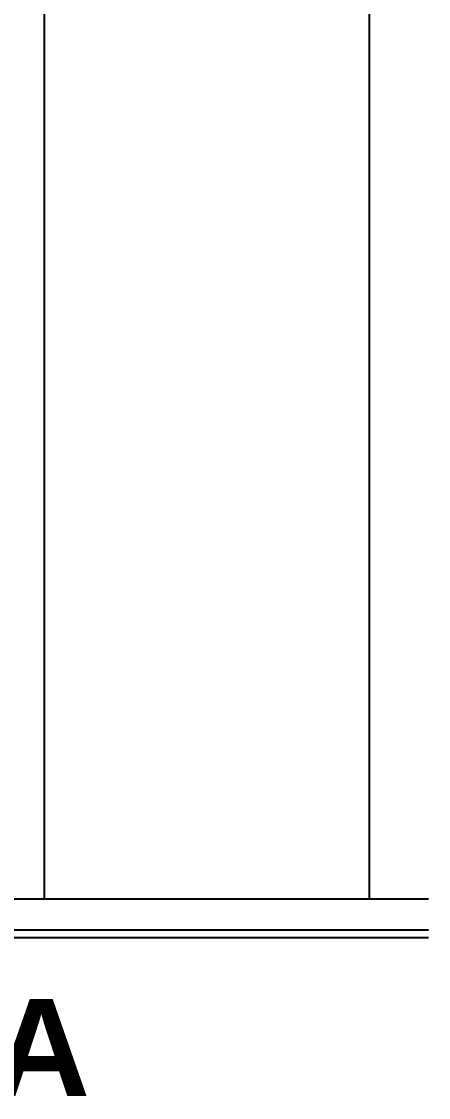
# Model space of a CAD drawing. Extents: x -206 to -86, y 71 to 127.
# Drawn here: x -119.104 to -118.054, y 92.157 to 94.932 of the extents above; entities that cross this region are included whole.
import ezdxf
from ezdxf.enums import TextEntityAlignment as Align

# ---------------------------------------------------------------- set-up
doc = ezdxf.new("R2010")
doc.units = 0
doc.header["$MEASUREMENT"] = 0
for name, color, linetype in [('ALVENARIA', 7, 'CONTINUOUS'), ('ALVENARIA2', 9, 'CONTINUOUS'), ('TEXTO5', 5, 'CONTINUOUS')]:
    doc.layers.add(name, color=color, linetype=linetype)
doc.styles.add('SANSSERIFBOLD', font='sasb____.pfb')

msp = doc.modelspace()

# ---------------------------------------------------------------- linework, layer by layer
at = {"layer": 'ALVENARIA'}
for p, q in [((-135.2545, 92.6696), (-118.0537, 92.6696)), ((-135.2545, 92.5896), (-118.0537, 92.5896)), ((-135.2545, 92.5696), (-118.0537, 92.5696))]:
    msp.add_line(p, q, dxfattribs=at)
at = {"layer": 'ALVENARIA2'}
for p, q in [((-119.0452, 92.6696), (-119.0452, 97.1946)), ((-118.2064, 92.6696), (-118.2064, 97.1946))]:
    msp.add_line(p, q, dxfattribs=at)

# ---------------------------------------------------------------- texts
at = {"layer": 'TEXTO5', "style": 'SANSSERIFBOLD'}
msp.add_text('FACHADA', height=0.25, dxfattribs=at).set_placement((-118.9273, 92.1608), align=Align.RIGHT)

doc.saveas('drawing.dxf')
